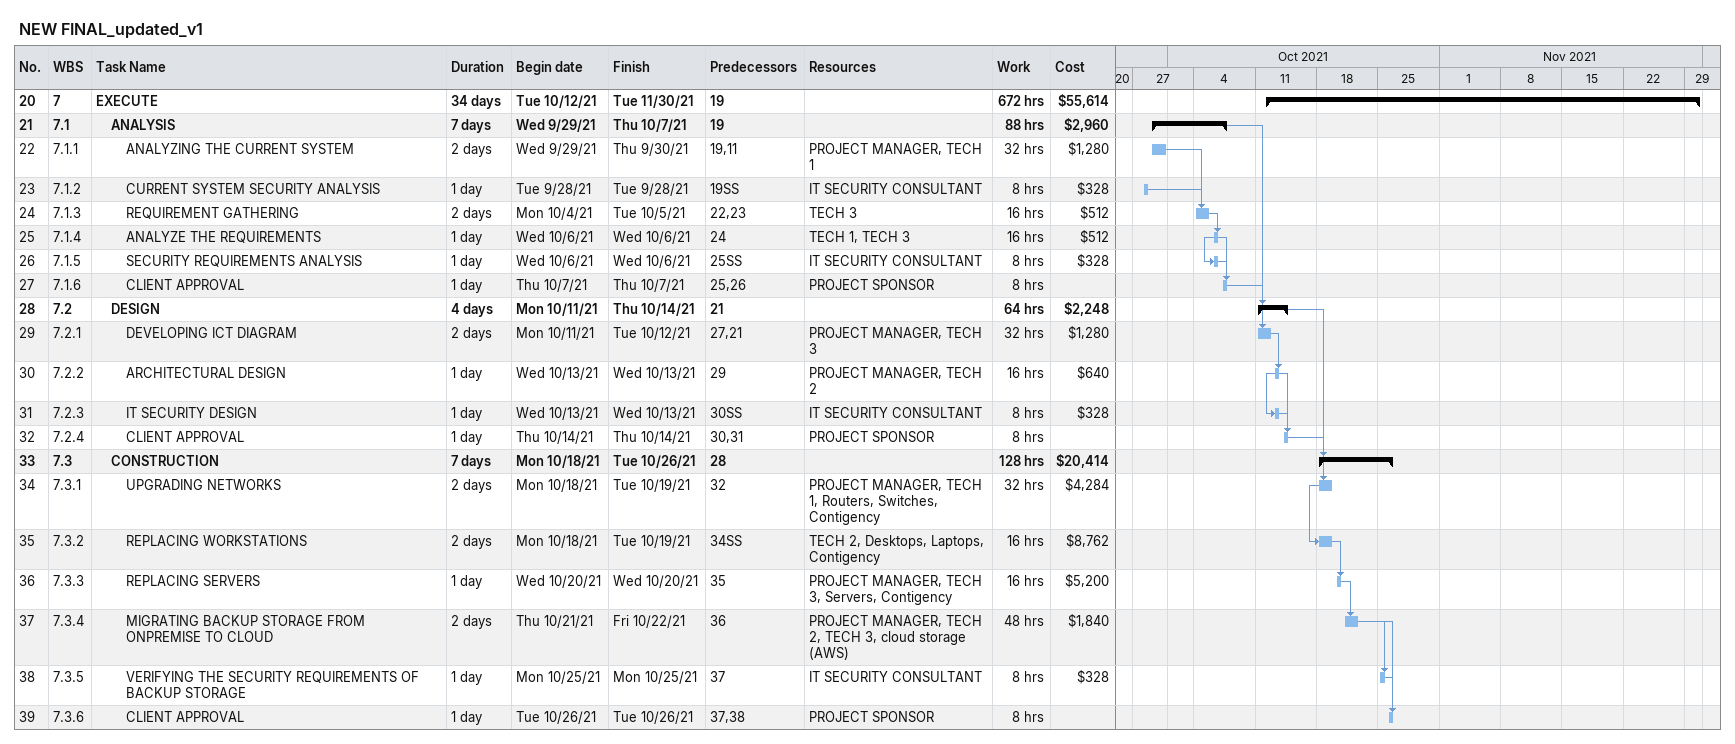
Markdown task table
NEW FINAL_updated_v1

| ID | WBS | Task | Duration | Start | Finish | Predecessors | Resources | Work (h) | Cost ($) |
|---|---|---|---|---|---|---|---|---|---|
| 20 | 7 | **EXECUTE** | 34d | 2021-10-12 | 2021-11-30 | 19 |  | 672 | 55614 |
| 21 | 7.1 | **ANALYSIS** | 7d | 2021-09-29 | 2021-10-07 | 19 |  | 88 | 2960 |
| 22 | 7.1.1 | ANALYZING THE CURRENT SYSTEM | 2d | 2021-09-29 | 2021-09-30 | 19, 11 | PROJECT MANAGER, TECH 1 | 32 | 1280 |
| 23 | 7.1.2 | CURRENT SYSTEM SECURITY ANALYSIS | 1d | 2021-09-28 | 2021-09-28 | 19SS | IT SECURITY CONSULTANT | 8 | 328 |
| 24 | 7.1.3 | REQUIREMENT GATHERING | 2d | 2021-10-04 | 2021-10-05 | 22, 23 | TECH 3 | 16 | 512 |
| 25 | 7.1.4 | ANALYZE THE REQUIREMENTS | 1d | 2021-10-06 | 2021-10-06 | 24 | TECH 1, TECH 3 | 16 | 512 |
| 26 | 7.1.5 | SECURITY REQUIREMENTS ANALYSIS | 1d | 2021-10-06 | 2021-10-06 | 25SS | IT SECURITY CONSULTANT | 8 | 328 |
| 27 | 7.1.6 | CLIENT APPROVAL | 1d | 2021-10-07 | 2021-10-07 | 25, 26 | PROJECT SPONSOR | 8 |  |
| 28 | 7.2 | **DESIGN** | 4d | 2021-10-11 | 2021-10-14 | 21 |  | 64 | 2248 |
| 29 | 7.2.1 | DEVELOPING ICT DIAGRAM | 2d | 2021-10-11 | 2021-10-12 | 27, 21 | PROJECT MANAGER, TECH 3 | 32 | 1280 |
| 30 | 7.2.2 | ARCHITECTURAL DESIGN | 1d | 2021-10-13 | 2021-10-13 | 29 | PROJECT MANAGER, TECH 2 | 16 | 640 |
| 31 | 7.2.3 | IT SECURITY DESIGN | 1d | 2021-10-13 | 2021-10-13 | 30SS | IT SECURITY CONSULTANT | 8 | 328 |
| 32 | 7.2.4 | CLIENT APPROVAL | 1d | 2021-10-14 | 2021-10-14 | 30, 31 | PROJECT SPONSOR | 8 |  |
| 33 | 7.3 | **CONSTRUCTION** | 7d | 2021-10-18 | 2021-10-26 | 28 |  | 128 | 20414 |
| 34 | 7.3.1 | UPGRADING NETWORKS | 2d | 2021-10-18 | 2021-10-19 | 32 | PROJECT MANAGER, TECH 1, Routers, Switches, Contigency | 32 | 4284 |
| 35 | 7.3.2 | REPLACING WORKSTATIONS | 2d | 2021-10-18 | 2021-10-19 | 34SS | TECH 2, Desktops, Laptops, Contigency | 16 | 8762 |
| 36 | 7.3.3 | REPLACING SERVERS | 1d | 2021-10-20 | 2021-10-20 | 35 | PROJECT MANAGER, TECH 3, Servers, Contigency | 16 | 5200 |
| 37 | 7.3.4 | MIGRATING BACKUP STORAGE FROM ONPREMISE TO CLOUD | 2d | 2021-10-21 | 2021-10-22 | 36 | PROJECT MANAGER, TECH 2, TECH 3, cloud storage (AWS) | 48 | 1840 |
| 38 | 7.3.5 | VERIFYING THE SECURITY REQUIREMENTS OF BACKUP STORAGE | 1d | 2021-10-25 | 2021-10-25 | 37 | IT SECURITY CONSULTANT | 8 | 328 |
| 39 | 7.3.6 | CLIENT APPROVAL | 1d | 2021-10-26 | 2021-10-26 | 37, 38 | PROJECT SPONSOR | 8 |  |
